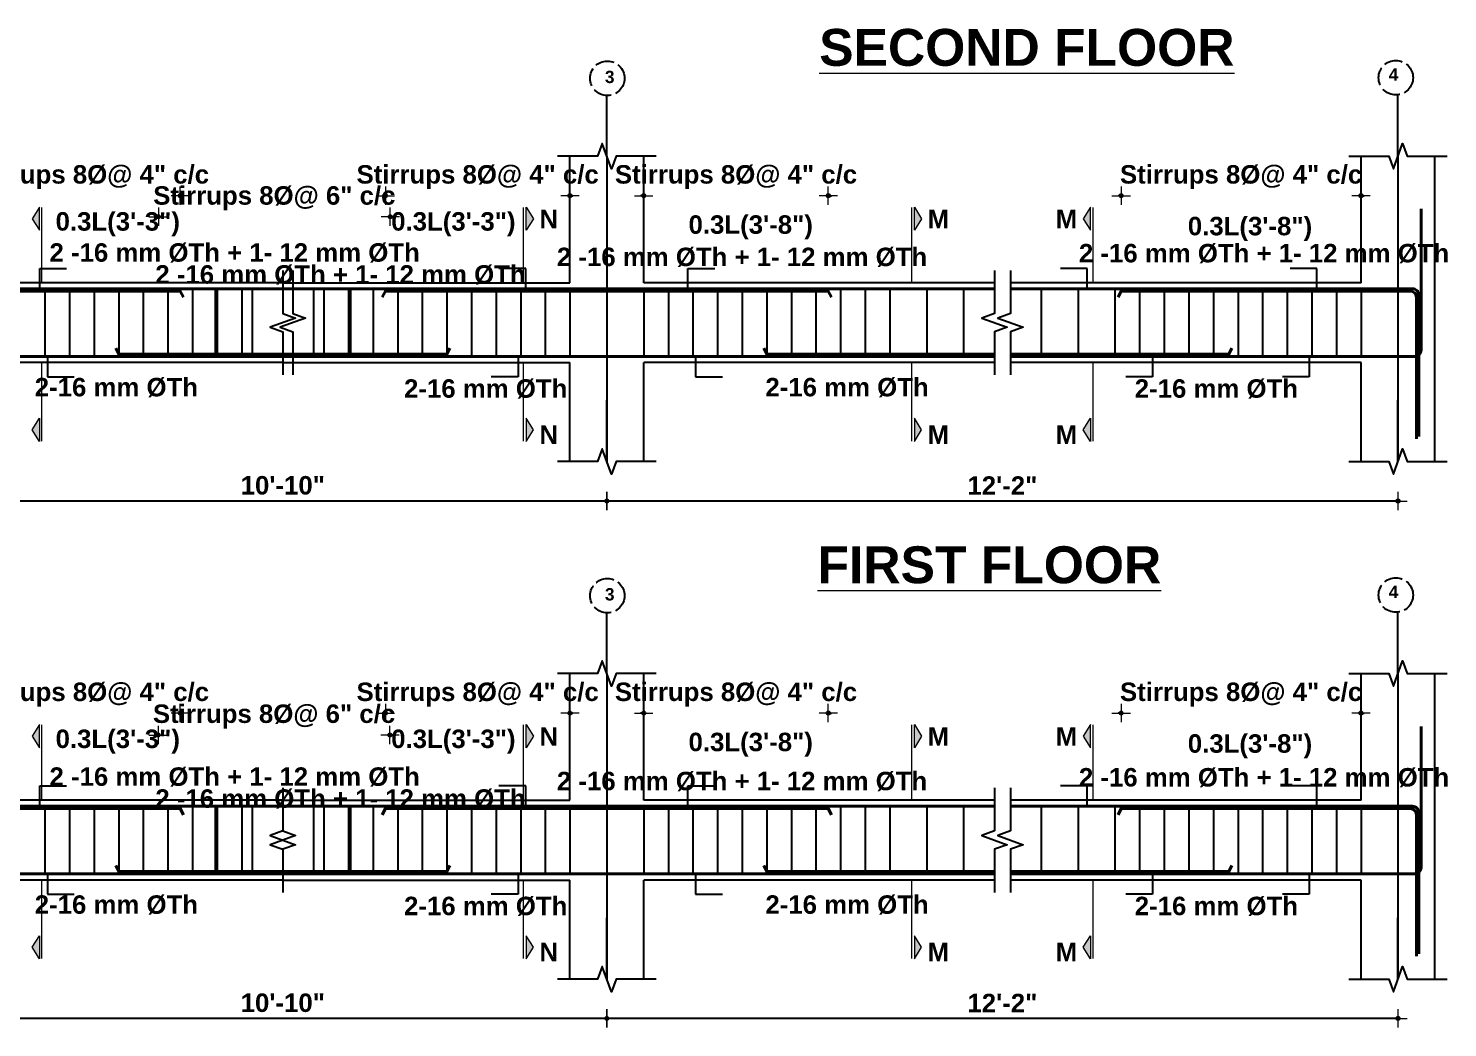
# Model space of a CAD drawing. Header units: inches. Extents: x 85856 to 287200, y -126184 to 75211.
# Drawn here: x 181696.5 to 182158, y -23555.2 to -23230.2 of the extents above; entities that cross this region are included whole.
import ezdxf
from ezdxf.enums import TextEntityAlignment as Align

# ---------------------------------------------------------------- set-up
doc = ezdxf.new("R2010")
doc.units = ezdxf.units.IN
doc.header["$LTSCALE"] = 0.5
doc.header["$MEASUREMENT"] = 0
doc.header["$PDMODE"] = 66
doc.linetypes.add('ACAD_ISO02W100', pattern=[15, 12, -3])
for name, color, linetype, lineweight in [('BAR', 5, 'Continuous', 40), ('dimension', 100, 'Continuous', 13), ('HATCH1', 4, 'ACAD_ISO02W100', 13), ('TEXT', 220, 'Continuous', 9)]:
    doc.layers.add(name, color=color, linetype=linetype, lineweight=lineweight)
doc.layers.add('STIRRUP', color=10, linetype='Continuous')
doc.styles.add('1.8 str', font='times.ttf', dxfattribs={"width": 0.8, "height": 6})
doc.styles.add('STYLE1', font='arialbd.ttf')
doc.dimstyles.new('1.4', dxfattribs={"dimscale": 0, "dimtxt": 6, "dimasz": 0.5, "dimexe": 2, "dimexo": 9, "dimgap": 2, "dimtad": 1, "dimdec": 0, "dimlfac": 0.5, "dimzin": 3, "dimdsep": 46, "dimlunit": 4, "dimtxsty": '1.8 str', "dimblk": 'DIM', "dimcen": 3, "dimdle": 3, "dimse1": 1, "dimse2": 1, "dimclrd": 256, "dimclre": 256, "dimclrt": 7, "dimadec": 1, "dimazin": 2, "dimtfac": 1, "dimtdec": 0, "dimtix": 1, "dimtofl": 0, "dimtmove": 2, "dimatfit": 3, "dimldrblk": 'arrow', "dimfxl": 2, "dimfrac": 2, "dimtolj": 2, "dimtzin": 0, "dimarcsym": 0})

# ---------------------------------------------------------------- blocks, each defined once
blk = doc.blocks.new('DIM')
at = {"layer": 'dimension'}
h = blk.add_hatch(color=256, dxfattribs=at)
h.paths.add_polyline_path([(0, 1.28), (0, 0), (1.28, 0, 0.414214)])
h.paths.add_polyline_path([(1.28, 0), (0, 0), (0, -1.28, 0.414214)])
h.paths.add_polyline_path([(0, 0), (-1.28, 0, 0.414214), (0, -1.28)])
h.paths.add_polyline_path([(0, 1.28, 0.414214), (-1.28, 0), (0, 0)])
for p, q in [((-6, 0), (6, 0)), ((0, 6), (0, -6))]:
    blk.add_line(p, q, dxfattribs=at)
blk.add_circle((0, 0), 1.28, dxfattribs=at)
blk = doc.blocks.new('*D971')
at = {"layer": 'Defpoints', "color": 0, "ltscale": 10, "transparency": 16777216}
for p in [(181685.89, -23452.94), (181685.89, -23466.48), (181745.89, -23484)]:
    blk.add_point(p, dxfattribs=at)
at = {"layer": 'dimension', "lineweight": -2, "ltscale": 10, "transparency": 16777216}
for p, q in [((181685.39, -23452.94), (181684.89, -23452.94)), ((181746.39, -23452.94), (181746.89, -23452.94))]:
    blk.add_line(p, q, dxfattribs=at)
at = {"layer": 'dimension', "lineweight": -2, "ltscale": 10, "transparency": 16777216, "xscale": 0.5, "yscale": 0.5, "zscale": 0.5}
blk.add_blockref('DIM', (181685.89, -23452.94), dxfattribs=at)
at = {"layer": 'dimension', "lineweight": -2, "ltscale": 10, "transparency": 16777216, "xscale": 0.5, "yscale": 0.5, "zscale": 0.5, "rotation": 180}
blk.add_blockref('DIM', (181745.89, -23452.94), dxfattribs=at)
at = {"layer": 'dimension', "color": 7, "ltscale": 10, "transparency": 16777216, "insert": (181715.89, -23446.92), "char_height": 6, "attachment_point": 5, "style": 'STYLE1'}
blk.add_mtext('\\A2;Stirrups 8%%C@ 4" c/c', dxfattribs=at)
blk = doc.blocks.new('arrow')
at = {"layer": 'dimension'}
blk.add_lwpolyline([(1.21, 0, 0, 2.1, 0), (-2.29, 0, 0, 0, 0), (1.21, 0, 0, 0, 0)], format="xyseb", dxfattribs=at)
blk = doc.blocks.new('*D975')
at = {"layer": 'Defpoints', "color": 0, "ltscale": 10, "transparency": 16777216}
for p in [(181673.89, -23539.44), (181884.59, -23539.44), (181673.89, -23552.25)]:
    blk.add_point(p, dxfattribs=at)
at = {"layer": 'dimension', "lineweight": -2, "ltscale": 10, "transparency": 16777216}
blk.add_line((181884.09, -23552.25), (181674.39, -23552.25), dxfattribs=at)
at = {"layer": 'dimension', "lineweight": -2, "ltscale": 10, "transparency": 16777216, "xscale": 0.5, "yscale": 0.5, "zscale": 0.5, "rotation": 180}
blk.add_blockref('DIM', (181673.89, -23552.25), dxfattribs=at)
at = {"layer": 'dimension', "lineweight": -2, "ltscale": 10, "transparency": 16777216, "xscale": 0.5, "yscale": 0.5, "zscale": 0.5}
blk.add_blockref('DIM', (181884.59, -23552.25), dxfattribs=at)
at = {"layer": 'dimension', "color": 7, "ltscale": 10, "transparency": 16777216, "insert": (181779.24, -23547.19), "char_height": 6, "attachment_point": 5, "style": 'STYLE1'}
blk.add_mtext('\\A2;10\'-10"', dxfattribs=at)
blk = doc.blocks.new('*D977')
at = {"layer": 'Defpoints', "color": 0, "ltscale": 10, "transparency": 16777216}
for p in [(182051.81, -23452.94), (182129.81, -23464.92), (182051.81, -23469.48)]:
    blk.add_point(p, dxfattribs=at)
at = {"layer": 'dimension', "lineweight": -2, "ltscale": 10, "transparency": 16777216}
for p, q in [((182051.31, -23452.94), (182050.81, -23452.94)), ((182130.31, -23452.94), (182130.81, -23452.94))]:
    blk.add_line(p, q, dxfattribs=at)
at = {"layer": 'dimension', "lineweight": -2, "ltscale": 10, "transparency": 16777216, "xscale": 0.5, "yscale": 0.5, "zscale": 0.5}
blk.add_blockref('DIM', (182051.81, -23452.94), dxfattribs=at)
at = {"layer": 'dimension', "lineweight": -2, "ltscale": 10, "transparency": 16777216, "xscale": 0.5, "yscale": 0.5, "zscale": 0.5, "rotation": 180}
blk.add_blockref('DIM', (182129.81, -23452.94), dxfattribs=at)
at = {"layer": 'dimension', "color": 7, "ltscale": 10, "transparency": 16777216, "insert": (182090.81, -23446.92), "char_height": 6, "attachment_point": 5, "style": 'STYLE1'}
blk.add_mtext('\\A2;Stirrups 8%%C@ 4" c/c', dxfattribs=at)
blk = doc.blocks.new('*D978')
at = {"layer": 'Defpoints', "color": 0, "ltscale": 10, "transparency": 16777216}
for p in [(181884.59, -23539.44), (182141.81, -23539.44), (181884.59, -23552.25)]:
    blk.add_point(p, dxfattribs=at)
at = {"layer": 'dimension', "lineweight": -2, "ltscale": 10, "transparency": 16777216}
blk.add_line((182141.31, -23552.25), (181885.09, -23552.25), dxfattribs=at)
at = {"layer": 'dimension', "lineweight": -2, "ltscale": 10, "transparency": 16777216, "xscale": 0.5, "yscale": 0.5, "zscale": 0.5, "rotation": 180}
blk.add_blockref('DIM', (181884.59, -23552.25), dxfattribs=at)
at = {"layer": 'dimension', "lineweight": -2, "ltscale": 10, "transparency": 16777216, "xscale": 0.5, "yscale": 0.5, "zscale": 0.5}
blk.add_blockref('DIM', (182141.81, -23552.25), dxfattribs=at)
at = {"layer": 'dimension', "color": 7, "ltscale": 10, "transparency": 16777216, "insert": (182013.2, -23547.24), "char_height": 6, "attachment_point": 5, "style": 'STYLE1'}
blk.add_mtext('\\A2;12\'-2"', dxfattribs=at)
blk = doc.blocks.new('*D979')
at = {"layer": 'Defpoints', "color": 0, "ltscale": 10, "transparency": 16777216}
for p in [(181814.07, -23460.07), (181738.72, -23476.62), (181814.07, -23491.13)]:
    blk.add_point(p, dxfattribs=at)
at = {"layer": 'dimension', "lineweight": -2, "ltscale": 10, "transparency": 16777216}
for p, q in [((181738.22, -23460.07), (181737.72, -23460.07)), ((181814.57, -23460.07), (181815.07, -23460.07))]:
    blk.add_line(p, q, dxfattribs=at)
at = {"layer": 'dimension', "lineweight": -2, "ltscale": 10, "transparency": 16777216, "xscale": 0.5, "yscale": 0.5, "zscale": 0.5}
blk.add_blockref('DIM', (181738.72, -23460.07), dxfattribs=at)
at = {"layer": 'dimension', "lineweight": -2, "ltscale": 10, "transparency": 16777216, "xscale": 0.5, "yscale": 0.5, "zscale": 0.5, "rotation": 180}
blk.add_blockref('DIM', (181814.07, -23460.07), dxfattribs=at)
at = {"layer": 'dimension', "color": 7, "ltscale": 10, "transparency": 16777216, "insert": (181776.4, -23454.05), "char_height": 6, "attachment_point": 5, "style": 'STYLE1'}
blk.add_mtext('\\A2;Stirrups 8%%C@ 6" c/c', dxfattribs=at)
blk = doc.blocks.new('*D980')
at = {"layer": 'Defpoints', "color": 0, "ltscale": 10, "transparency": 16777216}
for p in [(181872.59, -23452.94), (181872.59, -23466.48), (181812.59, -23484)]:
    blk.add_point(p, dxfattribs=at)
at = {"layer": 'dimension', "lineweight": -2, "ltscale": 10, "transparency": 16777216}
for p, q in [((181812.09, -23452.94), (181811.59, -23452.94)), ((181873.09, -23452.94), (181873.59, -23452.94))]:
    blk.add_line(p, q, dxfattribs=at)
at = {"layer": 'dimension', "lineweight": -2, "ltscale": 10, "transparency": 16777216, "xscale": 0.5, "yscale": 0.5, "zscale": 0.5}
blk.add_blockref('DIM', (181812.59, -23452.94), dxfattribs=at)
at = {"layer": 'dimension', "lineweight": -2, "ltscale": 10, "transparency": 16777216, "xscale": 0.5, "yscale": 0.5, "zscale": 0.5, "rotation": 180}
blk.add_blockref('DIM', (181872.59, -23452.94), dxfattribs=at)
at = {"layer": 'dimension', "color": 7, "ltscale": 10, "transparency": 16777216, "insert": (181842.59, -23446.92), "char_height": 6, "attachment_point": 5, "style": 'STYLE1'}
blk.add_mtext('\\A2;Stirrups 8%%C@ 4" c/c', dxfattribs=at)
blk = doc.blocks.new('*D981')
at = {"layer": 'Defpoints', "color": 0, "ltscale": 10, "transparency": 16777216}
for p in [(181896.59, -23452.94), (181896.59, -23466.48), (181956.59, -23484)]:
    blk.add_point(p, dxfattribs=at)
at = {"layer": 'dimension', "lineweight": -2, "ltscale": 10, "transparency": 16777216}
for p, q in [((181896.09, -23452.94), (181895.59, -23452.94)), ((181957.09, -23452.94), (181957.59, -23452.94))]:
    blk.add_line(p, q, dxfattribs=at)
at = {"layer": 'dimension', "lineweight": -2, "ltscale": 10, "transparency": 16777216, "xscale": 0.5, "yscale": 0.5, "zscale": 0.5}
blk.add_blockref('DIM', (181896.59, -23452.94), dxfattribs=at)
at = {"layer": 'dimension', "lineweight": -2, "ltscale": 10, "transparency": 16777216, "xscale": 0.5, "yscale": 0.5, "zscale": 0.5, "rotation": 180}
blk.add_blockref('DIM', (181956.59, -23452.94), dxfattribs=at)
at = {"layer": 'dimension', "color": 7, "ltscale": 10, "transparency": 16777216, "insert": (181926.59, -23446.92), "char_height": 6, "attachment_point": 5, "style": 'STYLE1'}
blk.add_mtext('\\A2;Stirrups 8%%C@ 4" c/c', dxfattribs=at)
blk = doc.blocks.new('*D982')
at = {"layer": 'Defpoints', "color": 0, "ltscale": 10, "transparency": 16777216}
for p in [(181685.89, -23284.65), (181685.89, -23298.19), (181745.89, -23315.7)]:
    blk.add_point(p, dxfattribs=at)
at = {"layer": 'dimension', "lineweight": -2, "ltscale": 10, "transparency": 16777216}
for p, q in [((181685.39, -23284.65), (181684.89, -23284.65)), ((181746.39, -23284.65), (181746.89, -23284.65))]:
    blk.add_line(p, q, dxfattribs=at)
at = {"layer": 'dimension', "lineweight": -2, "ltscale": 10, "transparency": 16777216, "xscale": 0.5, "yscale": 0.5, "zscale": 0.5}
blk.add_blockref('DIM', (181685.89, -23284.65), dxfattribs=at)
at = {"layer": 'dimension', "lineweight": -2, "ltscale": 10, "transparency": 16777216, "xscale": 0.5, "yscale": 0.5, "zscale": 0.5, "rotation": 180}
blk.add_blockref('DIM', (181745.89, -23284.65), dxfattribs=at)
at = {"layer": 'dimension', "color": 7, "ltscale": 10, "transparency": 16777216, "insert": (181715.89, -23278.62), "char_height": 6, "attachment_point": 5, "style": 'STYLE1'}
blk.add_mtext('\\A2;Stirrups 8%%C@ 4" c/c', dxfattribs=at)
blk = doc.blocks.new('*D986')
at = {"layer": 'Defpoints', "color": 0, "ltscale": 10, "transparency": 16777216}
for p in [(182051.81, -23284.65), (182129.81, -23296.62), (182051.81, -23301.19)]:
    blk.add_point(p, dxfattribs=at)
at = {"layer": 'dimension', "lineweight": -2, "ltscale": 10, "transparency": 16777216}
for p, q in [((182051.31, -23284.65), (182050.81, -23284.65)), ((182130.31, -23284.65), (182130.81, -23284.65))]:
    blk.add_line(p, q, dxfattribs=at)
at = {"layer": 'dimension', "lineweight": -2, "ltscale": 10, "transparency": 16777216, "xscale": 0.5, "yscale": 0.5, "zscale": 0.5}
blk.add_blockref('DIM', (182051.81, -23284.65), dxfattribs=at)
at = {"layer": 'dimension', "lineweight": -2, "ltscale": 10, "transparency": 16777216, "xscale": 0.5, "yscale": 0.5, "zscale": 0.5, "rotation": 180}
blk.add_blockref('DIM', (182129.81, -23284.65), dxfattribs=at)
at = {"layer": 'dimension', "color": 7, "ltscale": 10, "transparency": 16777216, "insert": (182090.81, -23278.62), "char_height": 6, "attachment_point": 5, "style": 'STYLE1'}
blk.add_mtext('\\A2;Stirrups 8%%C@ 4" c/c', dxfattribs=at)
blk = doc.blocks.new('*D968')
at = {"layer": 'Defpoints', "color": 0, "ltscale": 10, "transparency": 16777216}
for p in [(181814.17, -23291.5), (181738.82, -23308.04), (181814.17, -23322.56)]:
    blk.add_point(p, dxfattribs=at)
at = {"layer": 'dimension', "lineweight": -2, "ltscale": 10, "transparency": 16777216}
for p, q in [((181738.32, -23291.5), (181737.82, -23291.5)), ((181814.67, -23291.5), (181815.17, -23291.5))]:
    blk.add_line(p, q, dxfattribs=at)
at = {"layer": 'dimension', "lineweight": -2, "ltscale": 10, "transparency": 16777216, "xscale": 0.5, "yscale": 0.5, "zscale": 0.5}
blk.add_blockref('DIM', (181738.82, -23291.5), dxfattribs=at)
at = {"layer": 'dimension', "lineweight": -2, "ltscale": 10, "transparency": 16777216, "xscale": 0.5, "yscale": 0.5, "zscale": 0.5, "rotation": 180}
blk.add_blockref('DIM', (181814.17, -23291.5), dxfattribs=at)
at = {"layer": 'dimension', "color": 7, "ltscale": 10, "transparency": 16777216, "insert": (181776.49, -23285.48), "char_height": 6, "attachment_point": 5, "style": 'STYLE1'}
blk.add_mtext('\\A2;Stirrups 8%%C@ 6" c/c', dxfattribs=at)
blk = doc.blocks.new('*D969')
at = {"layer": 'Defpoints', "color": 0, "ltscale": 10, "transparency": 16777216}
for p in [(181872.59, -23284.65), (181872.59, -23298.19), (181812.59, -23315.7)]:
    blk.add_point(p, dxfattribs=at)
at = {"layer": 'dimension', "lineweight": -2, "ltscale": 10, "transparency": 16777216}
for p, q in [((181812.09, -23284.65), (181811.59, -23284.65)), ((181873.09, -23284.65), (181873.59, -23284.65))]:
    blk.add_line(p, q, dxfattribs=at)
at = {"layer": 'dimension', "lineweight": -2, "ltscale": 10, "transparency": 16777216, "xscale": 0.5, "yscale": 0.5, "zscale": 0.5}
blk.add_blockref('DIM', (181812.59, -23284.65), dxfattribs=at)
at = {"layer": 'dimension', "lineweight": -2, "ltscale": 10, "transparency": 16777216, "xscale": 0.5, "yscale": 0.5, "zscale": 0.5, "rotation": 180}
blk.add_blockref('DIM', (181872.59, -23284.65), dxfattribs=at)
at = {"layer": 'dimension', "color": 7, "ltscale": 10, "transparency": 16777216, "insert": (181842.59, -23278.62), "char_height": 6, "attachment_point": 5, "style": 'STYLE1'}
blk.add_mtext('\\A2;Stirrups 8%%C@ 4" c/c', dxfattribs=at)
blk = doc.blocks.new('*D970')
at = {"layer": 'Defpoints', "color": 0, "ltscale": 10, "transparency": 16777216}
for p in [(181896.59, -23284.65), (181896.59, -23298.19), (181956.59, -23315.7)]:
    blk.add_point(p, dxfattribs=at)
at = {"layer": 'dimension', "lineweight": -2, "ltscale": 10, "transparency": 16777216}
for p, q in [((181896.09, -23284.65), (181895.59, -23284.65)), ((181957.09, -23284.65), (181957.59, -23284.65))]:
    blk.add_line(p, q, dxfattribs=at)
at = {"layer": 'dimension', "lineweight": -2, "ltscale": 10, "transparency": 16777216, "xscale": 0.5, "yscale": 0.5, "zscale": 0.5}
blk.add_blockref('DIM', (181896.59, -23284.65), dxfattribs=at)
at = {"layer": 'dimension', "lineweight": -2, "ltscale": 10, "transparency": 16777216, "xscale": 0.5, "yscale": 0.5, "zscale": 0.5, "rotation": 180}
blk.add_blockref('DIM', (181956.59, -23284.65), dxfattribs=at)
at = {"layer": 'dimension', "color": 7, "ltscale": 10, "transparency": 16777216, "insert": (181926.59, -23278.62), "char_height": 6, "attachment_point": 5, "style": 'STYLE1'}
blk.add_mtext('\\A2;Stirrups 8%%C@ 4" c/c', dxfattribs=at)
blk = doc.blocks.new('*D987')
at = {"layer": 'Defpoints', "color": 0, "ltscale": 10, "transparency": 16777216}
for p in [(181673.89, -23371.15), (181884.59, -23371.15), (181673.89, -23383.96)]:
    blk.add_point(p, dxfattribs=at)
at = {"layer": 'dimension', "lineweight": -2, "ltscale": 10, "transparency": 16777216}
blk.add_line((181884.09, -23383.96), (181674.39, -23383.96), dxfattribs=at)
at = {"layer": 'dimension', "lineweight": -2, "ltscale": 10, "transparency": 16777216, "xscale": 0.5, "yscale": 0.5, "zscale": 0.5, "rotation": 180}
blk.add_blockref('DIM', (181673.89, -23383.96), dxfattribs=at)
at = {"layer": 'dimension', "lineweight": -2, "ltscale": 10, "transparency": 16777216, "xscale": 0.5, "yscale": 0.5, "zscale": 0.5}
blk.add_blockref('DIM', (181884.59, -23383.96), dxfattribs=at)
at = {"layer": 'dimension', "color": 7, "ltscale": 10, "transparency": 16777216, "insert": (181779.24, -23378.89), "char_height": 6, "attachment_point": 5, "style": 'STYLE1'}
blk.add_mtext('\\A2;10\'-10"', dxfattribs=at)
blk = doc.blocks.new('*D989')
at = {"layer": 'Defpoints', "color": 0, "ltscale": 10, "transparency": 16777216}
for p in [(181884.59, -23371.15), (182141.81, -23371.15), (181884.59, -23383.96)]:
    blk.add_point(p, dxfattribs=at)
at = {"layer": 'dimension', "lineweight": -2, "ltscale": 10, "transparency": 16777216}
blk.add_line((182141.31, -23383.96), (181885.09, -23383.96), dxfattribs=at)
at = {"layer": 'dimension', "lineweight": -2, "ltscale": 10, "transparency": 16777216, "xscale": 0.5, "yscale": 0.5, "zscale": 0.5, "rotation": 180}
blk.add_blockref('DIM', (181884.59, -23383.96), dxfattribs=at)
at = {"layer": 'dimension', "lineweight": -2, "ltscale": 10, "transparency": 16777216, "xscale": 0.5, "yscale": 0.5, "zscale": 0.5}
blk.add_blockref('DIM', (182141.81, -23383.96), dxfattribs=at)
at = {"layer": 'dimension', "color": 7, "ltscale": 10, "transparency": 16777216, "insert": (182013.2, -23378.94), "char_height": 6, "attachment_point": 5, "style": 'STYLE1'}
blk.add_mtext('\\A2;12\'-2"', dxfattribs=at)

msp = doc.modelspace()

# ---------------------------------------------------------------- hatches: boundary and pattern name
at = {"layer": 'TEXT', "ltscale": 10}
for points in [[(181700.09, -23288.41), (181700.09, -23295.91), (181697.78, -23292.16)], [(181858.39, -23288.41), (181858.39, -23295.91), (181860.7, -23292.16)], [(181984.58, -23288.41), (181984.58, -23295.91), (181986.89, -23292.16)], [(182041.82, -23288.41), (182041.82, -23295.91), (182039.51, -23292.16)], [(181700.09, -23364.55), (181700.09, -23357.04), (181697.78, -23360.8)], [(181858.39, -23364.55), (181858.39, -23357.04), (181860.7, -23360.8)], [(181984.58, -23364.55), (181984.58, -23357.04), (181986.89, -23360.8)], [(182041.82, -23364.55), (182041.82, -23357.04), (182039.51, -23360.8)], [(181700.09, -23456.7), (181700.09, -23464.2), (181697.78, -23460.45)], [(181858.39, -23456.7), (181858.39, -23464.2), (181860.7, -23460.45)], [(181984.58, -23456.7), (181984.58, -23464.2), (181986.89, -23460.45)], [(182041.82, -23456.7), (182041.82, -23464.2), (182039.51, -23460.45)], [(181700.09, -23532.84), (181700.09, -23525.34), (181697.78, -23529.09)], [(181858.39, -23532.84), (181858.39, -23525.34), (181860.7, -23529.09)], [(181984.58, -23532.84), (181984.58, -23525.34), (181986.89, -23529.09)], [(182041.82, -23532.84), (182041.82, -23525.34), (182039.51, -23529.09)]]:
    msp.add_hatch(color=256, dxfattribs=at).paths.add_polyline_path(points)

# ---------------------------------------------------------------- linework, layer by layer
for p, q in [((181884.59, -23271.79), (181884.59, -23251.84)), ((182141.81, -23271.79), (182141.81, -23251.84)), ((181884.59, -23271.79), (181884.59, -23371.15)), ((182141.81, -23271.79), (182141.81, -23371.15)), ((181884.59, -23371.15), (181884.59, -23351.19)), ((182141.81, -23371.15), (182141.81, -23351.19)), ((181884.59, -23440.08), (181884.59, -23420.13)), ((182141.81, -23440.08), (182141.81, -23420.13)), ((181884.59, -23440.08), (181884.59, -23539.44)), ((182141.81, -23440.08), (182141.81, -23539.44)), ((181884.59, -23539.44), (181884.59, -23519.49)), ((182141.81, -23539.44), (182141.81, -23519.49))]:
    msp.add_line(p, q)
at = {"ltscale": 10}
for p, q in [((181872.59, -23312.95), (181872.59, -23271.79)), ((181896.59, -23312.95), (181896.59, -23271.79)), ((182129.81, -23312.95), (182129.81, -23271.79)), ((182153.81, -23338.95), (182153.81, -23271.79)), ((181779.24, -23312.95), (181685.89, -23312.95)), ((181779.24, -23312.95), (181872.59, -23312.95)), ((182010.59, -23312.95), (181896.59, -23312.95)), ((182129.81, -23312.95), (182015.81, -23312.95)), ((181779.24, -23338.95), (181685.89, -23338.95)), ((181779.24, -23338.95), (181872.59, -23338.95)), ((181872.59, -23371.15), (181872.59, -23338.95)), ((182010.59, -23338.95), (181896.59, -23338.95)), ((181896.59, -23371.15), (181896.59, -23338.95)), ((182129.81, -23338.95), (182015.81, -23338.95)), ((182129.81, -23371.15), (182129.81, -23338.95)), ((182153.81, -23371.15), (182153.81, -23338.95)), ((181872.59, -23481.25), (181872.59, -23440.08)), ((181896.59, -23481.25), (181896.59, -23440.08)), ((182129.81, -23481.25), (182129.81, -23440.08)), ((182153.81, -23507.25), (182153.81, -23440.08)), ((181779.24, -23481.25), (181685.89, -23481.25)), ((181779.24, -23481.25), (181872.59, -23481.25)), ((182010.59, -23481.25), (181896.59, -23481.25)), ((182129.81, -23481.25), (182015.81, -23481.25)), ((181779.24, -23507.25), (181685.89, -23507.25)), ((181779.24, -23507.25), (181872.59, -23507.25)), ((181872.59, -23539.44), (181872.59, -23507.25)), ((182010.59, -23507.25), (181896.59, -23507.25)), ((181896.59, -23539.44), (181896.59, -23507.25)), ((182129.81, -23507.25), (182015.81, -23507.25)), ((182129.81, -23539.44), (182129.81, -23507.25)), ((182153.81, -23539.44), (182153.81, -23507.25))]:
    msp.add_line(p, q, dxfattribs=at)
at = {"linetype": 'Continuous', "ltscale": 10}
for points in [[(181900.59, -23271.79), (181887.59, -23271.79), (181886.09, -23275.91), (181883.09, -23267.67), (181881.59, -23271.79), (181868.59, -23271.79)], [(182125.81, -23271.79), (182138.81, -23271.79), (182140.31, -23275.91), (182143.31, -23267.67), (182144.81, -23271.79), (182157.81, -23271.79)], [(181779.24, -23308.95), (181779.24, -23322.95), (181783.36, -23324.45), (181775.12, -23327.45), (181779.24, -23328.95), (181779.24, -23342.95)], [(181782.52, -23308.95), (181782.52, -23322.95), (181786.64, -23324.45), (181778.4, -23327.45), (181782.52, -23328.95), (181782.52, -23342.95)], [(182010.59, -23308.95), (182010.59, -23322.95), (182006.47, -23324.45), (182014.71, -23327.45), (182010.59, -23328.95), (182010.59, -23342.95)], [(182015.81, -23308.95), (182015.81, -23322.95), (182011.68, -23324.45), (182019.93, -23327.45), (182015.81, -23328.95), (182015.81, -23342.95)], [(181900.59, -23371.15), (181887.59, -23371.15), (181886.09, -23375.27), (181883.09, -23367.02), (181881.59, -23371.15), (181868.59, -23371.15)], [(182125.81, -23371.15), (182138.81, -23371.15), (182140.31, -23375.27), (182143.31, -23367.02), (182144.81, -23371.15), (182157.81, -23371.15)], [(181900.59, -23440.08), (181887.59, -23440.08), (181886.09, -23444.2), (181883.09, -23435.96), (181881.59, -23440.08), (181868.59, -23440.08)], [(182125.81, -23440.08), (182138.81, -23440.08), (182140.31, -23444.2), (182143.31, -23435.96), (182144.81, -23440.08), (182157.81, -23440.08)], [(181779.24, -23477.25), (181779.24, -23491.25), (181775.12, -23492.75), (181783.36, -23495.75), (181779.24, -23497.25), (181779.24, -23511.25)], [(181779.24, -23477.25), (181779.24, -23491.25), (181775.12, -23492.75), (181783.36, -23495.75), (181779.24, -23497.25), (181779.24, -23511.25)], [(181779.24, -23477.25), (181779.24, -23491.25), (181783.36, -23492.75), (181775.12, -23495.75), (181779.24, -23497.25), (181779.24, -23511.25)], [(181779.24, -23477.25), (181779.24, -23491.25), (181783.36, -23492.75), (181775.12, -23495.75), (181779.24, -23497.25), (181779.24, -23511.25)], [(182010.59, -23477.25), (182010.59, -23491.25), (182006.47, -23492.75), (182014.71, -23495.75), (182010.59, -23497.25), (182010.59, -23511.25)], [(182015.81, -23477.25), (182015.81, -23491.25), (182011.68, -23492.75), (182019.93, -23495.75), (182015.81, -23497.25), (182015.81, -23511.25)], [(181900.59, -23539.44), (181887.59, -23539.44), (181886.09, -23543.56), (181883.09, -23535.32), (181881.59, -23539.44), (181868.59, -23539.44)], [(182125.81, -23539.44), (182138.81, -23539.44), (182140.31, -23543.56), (182143.31, -23535.32), (182144.81, -23539.44), (182157.81, -23539.44)]]:
    msp.add_lwpolyline(points, dxfattribs=at)
at = {"layer": 'BAR', "ltscale": 10}
for p, q in [((181673.89, -23314.95), (181779.24, -23314.95)), ((181884.59, -23314.95), (181779.24, -23314.95)), ((181884.59, -23314.95), (182010.59, -23314.95)), ((181673.89, -23336.95), (181779.24, -23336.95)), ((181884.59, -23336.95), (181779.24, -23336.95)), ((181884.59, -23336.95), (182010.59, -23336.95)), ((181673.89, -23483.25), (181779.24, -23483.25)), ((181884.59, -23483.25), (181779.24, -23483.25)), ((181884.59, -23483.25), (182010.59, -23483.25)), ((181673.89, -23505.25), (181779.24, -23505.25)), ((181884.59, -23505.25), (181779.24, -23505.25)), ((181884.59, -23505.25), (182010.59, -23505.25))]:
    msp.add_line(p, q, dxfattribs=at)
for points in [[(182129.81, -23336.95), (182147.29, -23336.95, 0.414214), (182149.31, -23334.94), (182149.31, -23288.95)], [(182148.56, -23362.95), (182148.56, -23316.97, 0.414214), (182146.54, -23314.95), (182129.81, -23314.95)], [(182147.81, -23363.7), (182147.81, -23317.72, 0.414214), (182145.79, -23315.7), (182129.81, -23315.7)], [(182129.81, -23505.25), (182147.29, -23505.25, 0.414214), (182149.31, -23503.23), (182149.31, -23457.25)], [(182148.56, -23531.25), (182148.56, -23485.26, 0.414214), (182146.54, -23483.25), (182129.81, -23483.25)], [(182147.81, -23532), (182147.81, -23486.01, 0.414214), (182145.79, -23484), (182129.81, -23484)]]:
    msp.add_lwpolyline(points, format="xyb", dxfattribs=at)
for points in [[(181746.93, -23317.7), (181745.89, -23315.7), (181673.89, -23315.7)], [(181811.54, -23317.7), (181812.59, -23315.7), (181884.59, -23315.7)], [(181957.63, -23317.7), (181956.59, -23315.7), (181884.59, -23315.7)], [(182141.81, -23314.95), (182015.81, -23314.95)], [(182141.81, -23315.7), (182051.81, -23315.7), (182050.85, -23317.7)], [(181724.93, -23334.2), (181725.89, -23336.2), (181779.24, -23336.2)], [(181833.54, -23334.2), (181832.59, -23336.2), (181779.24, -23336.2)], [(181935.63, -23334.2), (181936.59, -23336.2), (182010.59, -23336.2)], [(182087.76, -23334.2), (182086.81, -23336.2), (182015.81, -23336.2)], [(182015.81, -23336.95), (182141.81, -23336.95)], [(181746.93, -23486), (181745.89, -23484), (181673.89, -23484)], [(181811.54, -23486), (181812.59, -23484), (181884.59, -23484)], [(181957.63, -23486), (181956.59, -23484), (181884.59, -23484)], [(182141.81, -23483.25), (182015.81, -23483.25)], [(182141.81, -23484), (182051.81, -23484), (182050.85, -23486)], [(181724.93, -23502.5), (181725.89, -23504.5), (181779.24, -23504.5)], [(181833.54, -23502.5), (181832.59, -23504.5), (181779.24, -23504.5)], [(181935.63, -23502.5), (181936.59, -23504.5), (182010.59, -23504.5)], [(182087.76, -23502.5), (182086.81, -23504.5), (182015.81, -23504.5)], [(182015.81, -23505.25), (182141.81, -23505.25)]]:
    msp.add_lwpolyline(points, dxfattribs=at)
at = {"layer": 'dimension', "ltscale": 10}
for p, q in [((181700.94, -23312.95), (181700.94, -23288.46)), ((181857.53, -23312.95), (181857.53, -23288.46)), ((181983.72, -23312.95), (181983.72, -23288.46)), ((182042.67, -23312.95), (182042.67, -23288.46)), ((181700.94, -23364.5), (181700.94, -23338.95)), ((181857.53, -23364.5), (181857.53, -23338.95)), ((181983.72, -23364.5), (181983.72, -23338.95)), ((182042.67, -23364.5), (182042.67, -23338.95)), ((181700.94, -23481.25), (181700.94, -23456.75)), ((181857.53, -23481.25), (181857.53, -23456.75)), ((181983.72, -23481.25), (181983.72, -23456.75)), ((182042.67, -23481.25), (182042.67, -23456.75)), ((181700.94, -23532.79), (181700.94, -23507.25)), ((181857.53, -23532.79), (181857.53, -23507.25)), ((181983.72, -23532.79), (181983.72, -23507.25)), ((182042.67, -23532.79), (182042.67, -23507.25))]:
    msp.add_line(p, q, dxfattribs=at)
for points in [[(181700.09, -23295.91), (181700.09, -23288.41), (181697.78, -23292.16), (181700.09, -23295.91)], [(181858.39, -23295.91), (181858.39, -23288.41), (181860.7, -23292.16), (181858.39, -23295.91)], [(181984.58, -23295.91), (181984.58, -23288.41), (181986.89, -23292.16), (181984.58, -23295.91)], [(182041.82, -23295.91), (182041.82, -23288.41), (182039.51, -23292.16), (182041.82, -23295.91)], [(181700.09, -23464.2), (181700.09, -23456.7), (181697.78, -23460.45), (181700.09, -23464.2)], [(181858.39, -23464.2), (181858.39, -23456.7), (181860.7, -23460.45), (181858.39, -23464.2)], [(181984.58, -23464.2), (181984.58, -23456.7), (181986.89, -23460.45), (181984.58, -23464.2)], [(182041.82, -23464.2), (182041.82, -23456.7), (182039.51, -23460.45), (182041.82, -23464.2)]]:
    msp.add_lwpolyline(points, dxfattribs=at)
at = {"layer": 'HATCH1', "lineweight": 25}
for centre in [(181884.75, -23246.46), (182141.12, -23246.26), (181884.75, -23414.75), (182141.12, -23414.55)]:
    msp.add_circle(centre, 5.6, dxfattribs=at)
at = {"layer": 'STIRRUP'}
for p, q in [((181701.89, -23314.55), (181701.89, -23337.35)), ((181709.89, -23314.55), (181709.89, -23337.35)), ((181717.89, -23314.55), (181717.89, -23337.35)), ((181725.89, -23314.55), (181725.89, -23337.35)), ((181733.89, -23314.55), (181733.89, -23337.35)), ((181741.89, -23314.55), (181741.89, -23337.35)), ((181749.89, -23314.55), (181749.89, -23337.35)), ((181757.24, -23314.55), (181757.24, -23337.35)), ((181757.89, -23314.55), (181757.89, -23337.35)), ((181765.89, -23314.55), (181765.89, -23337.35)), ((181769.24, -23314.55), (181769.24, -23337.35)), ((181789.24, -23314.55), (181789.24, -23337.35)), ((181792.59, -23314.55), (181792.59, -23337.35)), ((181800.59, -23314.55), (181800.59, -23337.35)), ((181801.24, -23314.55), (181801.24, -23337.35)), ((181808.59, -23314.55), (181808.59, -23337.35)), ((181816.59, -23314.55), (181816.59, -23337.35)), ((181824.59, -23314.55), (181824.59, -23337.35)), ((181832.59, -23314.55), (181832.59, -23337.35)), ((181840.59, -23314.55), (181840.59, -23337.35)), ((181848.59, -23314.55), (181848.59, -23337.35)), ((181856.59, -23314.55), (181856.59, -23337.35)), ((181864.59, -23314.55), (181864.59, -23337.35)), ((181872.59, -23314.55), (181872.59, -23337.35)), ((181896.59, -23314.55), (181896.59, -23337.35)), ((181904.59, -23314.55), (181904.59, -23337.35)), ((181912.59, -23314.55), (181912.59, -23337.35)), ((181920.59, -23314.55), (181920.59, -23337.35)), ((181928.59, -23314.55), (181928.59, -23337.35)), ((181936.59, -23314.55), (181936.59, -23337.35)), ((181944.59, -23314.55), (181944.59, -23337.35)), ((181952.59, -23314.55), (181952.59, -23337.35)), ((181960.59, -23314.55), (181960.59, -23337.35)), ((181968.59, -23314.55), (181968.59, -23337.35)), ((181976.59, -23314.55), (181976.59, -23337.35)), ((181988.59, -23314.55), (181988.59, -23337.35)), ((182000.59, -23314.55), (182000.59, -23337.35)), ((182025.81, -23314.55), (182025.81, -23337.35)), ((182037.81, -23314.55), (182037.81, -23337.35)), ((182049.81, -23314.55), (182049.81, -23337.35)), ((182057.81, -23314.55), (182057.81, -23337.35)), ((182065.81, -23314.55), (182065.81, -23337.35)), ((182073.81, -23314.55), (182073.81, -23337.35)), ((182081.81, -23314.55), (182081.81, -23337.35)), ((182089.81, -23314.55), (182089.81, -23337.35)), ((182097.81, -23314.55), (182097.81, -23337.35)), ((182105.81, -23314.55), (182105.81, -23337.35)), ((182113.81, -23314.55), (182113.81, -23337.35)), ((182121.81, -23314.55), (182121.81, -23337.35)), ((182129.81, -23314.55), (182129.81, -23337.35)), ((181701.89, -23482.85), (181701.89, -23505.65)), ((181709.89, -23482.85), (181709.89, -23505.65)), ((181717.89, -23482.85), (181717.89, -23505.65)), ((181725.89, -23482.85), (181725.89, -23505.65)), ((181733.89, -23482.85), (181733.89, -23505.65)), ((181741.89, -23482.85), (181741.89, -23505.65)), ((181749.89, -23482.85), (181749.89, -23505.65)), ((181757.24, -23482.85), (181757.24, -23505.65)), ((181757.89, -23482.85), (181757.89, -23505.65)), ((181765.89, -23482.85), (181765.89, -23505.65)), ((181769.24, -23482.85), (181769.24, -23505.65)), ((181789.24, -23482.85), (181789.24, -23505.65)), ((181792.59, -23482.85), (181792.59, -23505.65)), ((181800.59, -23482.85), (181800.59, -23505.65)), ((181801.24, -23482.85), (181801.24, -23505.65)), ((181808.59, -23482.85), (181808.59, -23505.65)), ((181816.59, -23482.85), (181816.59, -23505.65)), ((181824.59, -23482.85), (181824.59, -23505.65)), ((181832.59, -23482.85), (181832.59, -23505.65)), ((181840.59, -23482.85), (181840.59, -23505.65)), ((181848.59, -23482.85), (181848.59, -23505.65)), ((181856.59, -23482.85), (181856.59, -23505.65)), ((181864.59, -23482.85), (181864.59, -23505.65)), ((181872.59, -23482.85), (181872.59, -23505.65)), ((181896.59, -23482.85), (181896.59, -23505.65)), ((181904.59, -23482.85), (181904.59, -23505.65)), ((181912.59, -23482.85), (181912.59, -23505.65)), ((181920.59, -23482.85), (181920.59, -23505.65)), ((181928.59, -23482.85), (181928.59, -23505.65)), ((181936.59, -23482.85), (181936.59, -23505.65)), ((181944.59, -23482.85), (181944.59, -23505.65)), ((181952.59, -23482.85), (181952.59, -23505.65)), ((181960.59, -23482.85), (181960.59, -23505.65)), ((181968.59, -23482.85), (181968.59, -23505.65)), ((181976.59, -23482.85), (181976.59, -23505.65)), ((181988.59, -23482.85), (181988.59, -23505.65)), ((182000.59, -23482.85), (182000.59, -23505.65)), ((182025.81, -23482.85), (182025.81, -23505.65)), ((182037.81, -23482.85), (182037.81, -23505.65)), ((182049.81, -23482.85), (182049.81, -23505.65)), ((182057.81, -23482.85), (182057.81, -23505.65)), ((182065.81, -23482.85), (182065.81, -23505.65)), ((182073.81, -23482.85), (182073.81, -23505.65)), ((182081.81, -23482.85), (182081.81, -23505.65)), ((182089.81, -23482.85), (182089.81, -23505.65)), ((182097.81, -23482.85), (182097.81, -23505.65)), ((182105.81, -23482.85), (182105.81, -23505.65)), ((182113.81, -23482.85), (182113.81, -23505.65)), ((182121.81, -23482.85), (182121.81, -23505.65)), ((182129.81, -23482.85), (182129.81, -23505.65))]:
    msp.add_line(p, q, dxfattribs=at)
at = {"layer": 'TEXT', "ltscale": 10}
for points in [[(181700.09, -23357.04), (181700.09, -23364.55), (181697.78, -23360.8), (181700.09, -23357.04)], [(181858.39, -23357.04), (181858.39, -23364.55), (181860.7, -23360.8), (181858.39, -23357.04)], [(181984.58, -23357.04), (181984.58, -23364.55), (181986.89, -23360.8), (181984.58, -23357.04)], [(182041.82, -23357.04), (182041.82, -23364.55), (182039.51, -23360.8), (182041.82, -23357.04)], [(181700.09, -23525.34), (181700.09, -23532.84), (181697.78, -23529.09), (181700.09, -23525.34)], [(181858.39, -23525.34), (181858.39, -23532.84), (181860.7, -23529.09), (181858.39, -23525.34)], [(181984.58, -23525.34), (181984.58, -23532.84), (181986.89, -23529.09), (181984.58, -23525.34)], [(182041.82, -23525.34), (182041.82, -23532.84), (182039.51, -23529.09), (182041.82, -23525.34)]]:
    msp.add_lwpolyline(points, dxfattribs=at)

# ---------------------------------------------------------------- texts
at = {"layer": 'HATCH1', "lineweight": 25, "style": 'STYLE1'}
for s, p in [('3', (181883.98, -23248.01)), ('4', (182138.8, -23247.25)), ('3', (181883.98, -23416.3)), ('4', (182138.8, -23415.54))]:
    msp.add_text(s, height=4, dxfattribs=at).set_placement(p)
at = {"layer": 'TEXT', "style": 'STYLE1'}
for s, p in [('%%USECOND FLOOR', (182021.15, -23236.41)), ('%%UFIRST FLOOR', (182008.97, -23404.7))]:
    msp.add_text(s, height=12, dxfattribs=at).set_placement(p, align=Align.MIDDLE_CENTER)
for s, p in [('0.3L(3\'-3")', (181705.37, -23296.01)), ('0.3L(3\'-3")', (181814.48, -23296.01)), ('0.3L(3\'-8")', (181911.16, -23297.04)), ('0.3L(3\'-8")', (182073.49, -23297.53)), ('0.3L(3\'-3")', (181705.37, -23464.3)), ('0.3L(3\'-3")', (181814.48, -23464.3)), ('0.3L(3\'-8")', (181911.16, -23465.33)), ('0.3L(3\'-8")', (182073.49, -23465.83))]:
    msp.add_text(s, height=6, dxfattribs=at).set_placement(p)
at = {"layer": 'TEXT', "ltscale": 10, "style": 'STYLE1'}
for s, p in [('N', (181862.69, -23295.25)), ('M', (181988.88, -23295.25)), ('M', (182030.54, -23295.25)), ('2 -16 mm %%CTh + 1- 12 mm %%CTh', (181703.39, -23306.12)), ('2 -16 mm %%CTh + 1- 12 mm %%CTh', (181868.36, -23307.55)), ('2 -16 mm %%CTh + 1- 12 mm %%CTh', (182038.08, -23306.34)), ('2 -16 mm %%CTh + 1- 12 mm %%CTh', (181737.8, -23313.26)), ('2-16 mm %%CTh ', (181698.59, -23349.92)), ('2-16 mm %%CTh ', (181936.15, -23349.92)), ('2-16 mm %%CTh ', (181818.66, -23350.37)), ('2-16 mm %%CTh ', (182056.23, -23350.37)), ('N', (181862.69, -23365.37)), ('M', (181988.88, -23365.37)), ('M', (182030.54, -23365.37)), ('N', (181862.69, -23463.54)), ('M', (181988.88, -23463.54)), ('M', (182030.54, -23463.54)), ('2 -16 mm %%CTh + 1- 12 mm %%CTh', (181703.39, -23476.6)), ('2 -16 mm %%CTh + 1- 12 mm %%CTh', (181868.36, -23478.03)), ('2 -16 mm %%CTh + 1- 12 mm %%CTh', (182038.08, -23476.82)), ('2 -16 mm %%CTh + 1- 12 mm %%CTh', (181737.8, -23483.74)), ('2-16 mm %%CTh ', (181698.59, -23518.22)), ('2-16 mm %%CTh ', (181818.66, -23518.67)), ('2-16 mm %%CTh ', (181936.15, -23518.22)), ('2-16 mm %%CTh ', (182056.23, -23518.67)), ('N', (181862.69, -23533.66)), ('M', (181988.88, -23533.66)), ('M', (182030.54, -23533.66))]:
    msp.add_text(s, height=6, dxfattribs=at).set_placement(p)

# ---------------------------------------------------------------- dimensions: what is measured, and where the dimension line sits
at = {"layer": 'dimension', "ltscale": 10}
for base, p1, p2, text, picture, middle in [((181685.89, -23284.65), (181745.89, -23315.7), (181685.89, -23298.19), 'Stirrups 8%%C@ 4" c/c', '*D982', (181715.89, -23278.62)), ((181896.59, -23284.65), (181956.59, -23315.7), (181896.59, -23298.19), 'Stirrups 8%%C@ 4" c/c', '*D970', (181926.59, -23278.62)), ((182051.81, -23284.65), (182129.81, -23296.62), (182051.81, -23301.19), 'Stirrups 8%%C@ 4" c/c', '*D986', (182090.81, -23278.62)), ((181673.89, -23383.96), (181884.59, -23371.15), (181673.89, -23371.15), '10\'-10"', '*D987', (181779.24, -23378.89)), ((181884.59, -23383.96), (182141.81, -23371.15), (181884.59, -23371.15), '12\'-2"', '*D989', (182013.2, -23378.94)), ((181685.89, -23452.94), (181745.89, -23484), (181685.89, -23466.48), 'Stirrups 8%%C@ 4" c/c', '*D971', (181715.89, -23446.92)), ((181896.59, -23452.94), (181956.59, -23484), (181896.59, -23466.48), 'Stirrups 8%%C@ 4" c/c', '*D981', (181926.59, -23446.92)), ((182051.81, -23452.94), (182129.81, -23464.92), (182051.81, -23469.48), 'Stirrups 8%%C@ 4" c/c', '*D977', (182090.81, -23446.92)), ((181673.89, -23552.25), (181884.59, -23539.44), (181673.89, -23539.44), '10\'-10"', '*D975', (181779.24, -23547.19)), ((181884.59, -23552.25), (182141.81, -23539.44), (181884.59, -23539.44), '12\'-2"', '*D978', (182013.2, -23547.24))]:
    dim = msp.add_linear_dim(base=base, p1=p1, p2=p2, angle=180, text=text, dimstyle='1.4', override={"dimscale": 1, "dimtxsty": 'STYLE1'}, dxfattribs=at)
    dim.commit()
    dim.dimension.update_dxf_attribs({"geometry": picture, "text_midpoint": middle})
for base, p1, p2, text, picture, middle in [((181872.59, -23284.65), (181812.59, -23315.7), (181872.59, -23298.19), 'Stirrups 8%%C@ 4" c/c', '*D969', (181842.59, -23278.62)), ((181814.17, -23291.5), (181738.82, -23308.04), (181814.17, -23322.56), 'Stirrups 8%%C@ 6" c/c', '*D968', (181776.49, -23285.48)), ((181872.59, -23452.94), (181812.59, -23484), (181872.59, -23466.48), 'Stirrups 8%%C@ 4" c/c', '*D980', (181842.59, -23446.92)), ((181814.07, -23460.07), (181738.72, -23476.62), (181814.07, -23491.13), 'Stirrups 8%%C@ 6" c/c', '*D979', (181776.4, -23454.05))]:
    dim = msp.add_linear_dim(base=base, p1=p1, p2=p2, text=text, dimstyle='1.4', override={"dimscale": 1, "dimtxsty": 'STYLE1'}, dxfattribs=at)
    dim.commit()
    dim.dimension.update_dxf_attribs({"geometry": picture, "text_midpoint": middle})

# ---------------------------------------------------------------- leaders
for points in [[(181700.24, -23314.55), (181700.24, -23308.35), (181708.96, -23308.35)], [(181858.23, -23314.55), (181858.23, -23308.35), (181849.51, -23308.35)], [(181910.94, -23314.55), (181910.94, -23308.35), (181919.66, -23308.35)], [(182040.77, -23314.55), (182040.77, -23308.35), (182032.05, -23308.35)], [(182115.45, -23314.55), (182115.45, -23308.35), (182106.73, -23308.35)], [(181702.72, -23337.35), (181702.72, -23343.56), (181711.44, -23343.56)], [(181855.75, -23337.35), (181855.75, -23343.56), (181847.03, -23343.56)], [(181913.43, -23337.35), (181913.43, -23343.56), (181922.15, -23343.56)], [(182062.04, -23337.35), (182062.04, -23343.56), (182053.32, -23343.56)], [(182112.97, -23337.35), (182112.97, -23343.56), (182104.25, -23343.56)], [(181700.24, -23482.85), (181700.24, -23476.64), (181708.96, -23476.64)], [(181858.23, -23482.85), (181858.23, -23476.64), (181849.51, -23476.64)], [(181910.94, -23482.85), (181910.94, -23476.64), (181919.66, -23476.64)], [(182040.77, -23482.85), (182040.77, -23476.64), (182032.05, -23476.64)], [(182115.45, -23482.85), (182115.45, -23476.64), (182106.73, -23476.64)], [(181702.72, -23505.65), (181702.72, -23511.86), (181711.44, -23511.86)], [(181855.75, -23505.65), (181855.75, -23511.86), (181847.03, -23511.86)], [(181913.43, -23505.65), (181913.43, -23511.86), (181922.15, -23511.86)], [(182062.04, -23505.65), (182062.04, -23511.86), (182053.32, -23511.86)], [(182112.97, -23505.65), (182112.97, -23511.86), (182104.25, -23511.86)]]:
    msp.add_leader(points, dimstyle='1.4', override={"dimscale": 1, "dimtxsty": 'STYLE1'}, dxfattribs=at)

doc.saveas('drawing.dxf')
